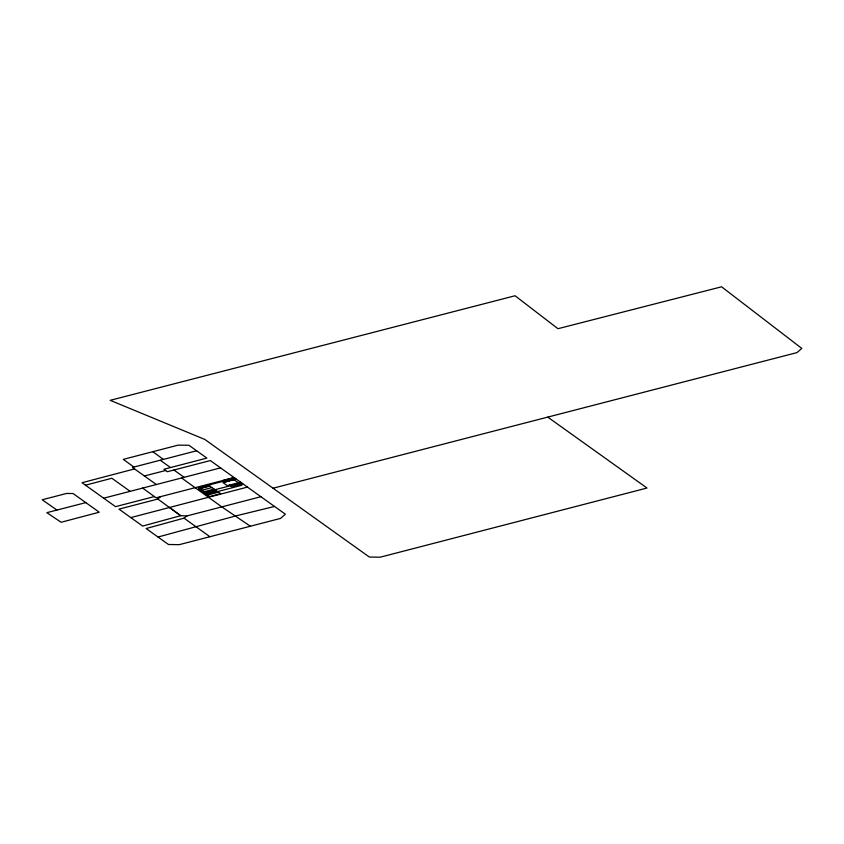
<?xml version="1.0" encoding="UTF-8"?>
<svg xmlns="http://www.w3.org/2000/svg" width="844" height="844" viewBox="0 0 844 844"><rect width="100%" height="100%" fill="white"/><g stroke="black" fill="none" stroke-linecap="round" stroke-linejoin="round"><path stroke-width="1.27" d="M186.946 515.927L184.034 518.153L146.128 528.534L168.473 544.496L179.297 544.654L280.609 518.395L285.356 514.186L260.912 496.715L186.946 515.927L180.658 515.684L142.678 526.076L118.972 509.122L157.849 499.036L160.508 496.652M158.018 537.027L235.856 515.895L274.532 506.453M130.841 517.594L247.45 487.093L260.912 496.715M134.523 468.916L82.037 482.726L115.544 506.664L154.41 496.567M85.487 485.184L111.872 478.253L130.124 491.324M133.869 467.059L123.298 459.368L178.084 445.136L188.95 445.284L206.875 458.102L163.884 469.275L167.355 471.722L210.325 460.56L247.45 487.093M199.522 488.507L207.835 486.344L206.727 485.553M233.767 479.571L225.453 481.745L224.346 480.964M200.925 490.448L211.939 487.579M203.098 491.978L214.112 489.109M204.965 492.337L239.211 483.412M205.282 493.518L216.296 490.638M207.455 495.048L218.469 492.179M196.641 450.78L132.434 467.428L156.372 484.519M144.398 475.974L165.624 470.498M103.664 498.192L220.569 467.871M273.045 488.212L796.936 352.613L801.8 348.414L721.578 286.802L557.958 328.706L515.062 295.769L110.195 400.33L204.775 439.418L369.356 557.04L380.19 557.198L647 488.032L547.861 417.179M85.803 502.623L46.831 512.667L61.127 522.267L99.244 512.213L73.09 493.529L66.581 493.445L42.2 499.775L56.928 510.061M234.136 477.577L156.119 497.812L142.636 488.085M225.158 482.029L222.985 480.489L233.988 477.62L236.172 479.149L222.974 482.599L227.321 485.659L240.529 482.219L242.703 483.749L231.689 486.629L229.515 485.089M181.597 477.978L221.666 506.78L250.341 526.234M160.233 460.233L170.488 467.544M173.927 470.002L184.171 477.314M157.849 499.036L180.658 515.684L169.465 507.392M184.034 518.153L209.892 536.721M152.806 451.698L163.409 459.41M232.659 478.791L198.414 487.726L207.603 494.194L241.848 485.258L232.659 478.791M209.755 486.038L198.751 488.919L209.639 496.578L220.643 493.708L209.755 486.038"/></g></svg>
